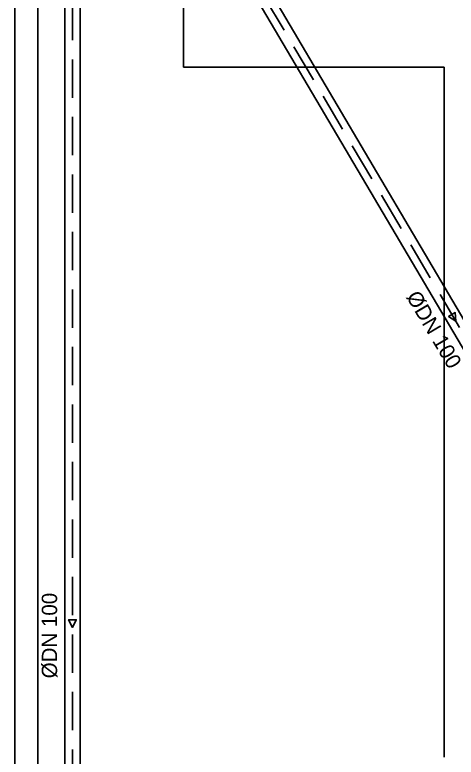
# Model space of a CAD drawing. Header units: millimetres. Extents: x -1292 to 2253, y 326 to 453.
# Drawn here: x 2092.149 to 2095.026, y 346.221 to 351.062 of the extents above; entities that cross this region are included whole.
import ezdxf
from ezdxf.enums import TextEntityAlignment as Align

# ---------------------------------------------------------------- set-up
doc = ezdxf.new("R2010")
doc.units = ezdxf.units.MM
doc.header["$LTSCALE"] = 0.5
doc.linetypes.add('HIDDENX2', pattern=[0.75, 0.5, -0.25])
for name, color, linetype in [('-HIDRO', 8, 'Continuous'), ('Eixo', 4, 'HIDDENX2'), ('Esgoto', 5, 'ByLayer'), ('TEXTO', 7, 'Continuous')]:
    doc.layers.add(name, color=color, linetype=linetype)

msp = doc.modelspace()

# ---------------------------------------------------------------- linework, layer by layer
at = {"layer": '-HIDRO', "ltscale": 0.05}
for p, q in [((2092.1487, 339.4712), (2092.1487, 364.4712)), ((2092.2987, 339.9712), (2092.2987, 358.2212)), ((2093.2487, 350.7212), (2093.2487, 357.6212)), ((2093.2487, 350.7212), (2094.9487, 350.7212)), ((2094.9487, 350.7212), (2094.9487, 346.2212))]:
    msp.add_line(p, q, dxfattribs=at)
at = {"layer": 'Eixo'}
for p, q in [((2092.5242, 355.2713), (2092.5242, 338.9121)), ((2093.5868, 351.4995), (2096.436, 346.6726))]:
    msp.add_line(p, q, dxfattribs=at)
at = {"layer": 'Esgoto', "color": 3}
for points in [[(2092.4742, 355.2713, 0), (2092.4742, 338.9121, 0)], [(2092.5742, 355.2713, 0), (2092.5742, 338.9121, 0)], [(2093.6299, 351.525, 0), (2096.4791, 346.6981, 0)], [(2093.5437, 351.4741, 0), (2096.393, 346.6472, 0)], [(2094.9987, 349.1076, 0), (2094.9987, 349.1076, 0), (2095.0202, 349.1203, 0), (2095.0241, 349.0646, 0), (2094.9772, 349.0949, 0), (2094.9987, 349.1076, 0)], [(2092.5242, 347.1167, 0), (2092.5242, 347.1167, 0), (2092.5492, 347.1167, 0), (2092.5242, 347.0667, 0), (2092.4992, 347.1167, 0), (2092.5242, 347.1167, 0)]]:
    msp.add_polyline3d(points, dxfattribs=at)

# ---------------------------------------------------------------- texts
at = {"layer": 'TEXTO'}
for rotation, p in [(300.5524, (2094.8822, 349.0098)), (90, (2092.3742, 347.0139))]:
    msp.add_text('ØDN 100', height=0.1, rotation=rotation, dxfattribs=at).set_placement(p, align=Align.MIDDLE_CENTER)

doc.saveas('drawing.dxf')
